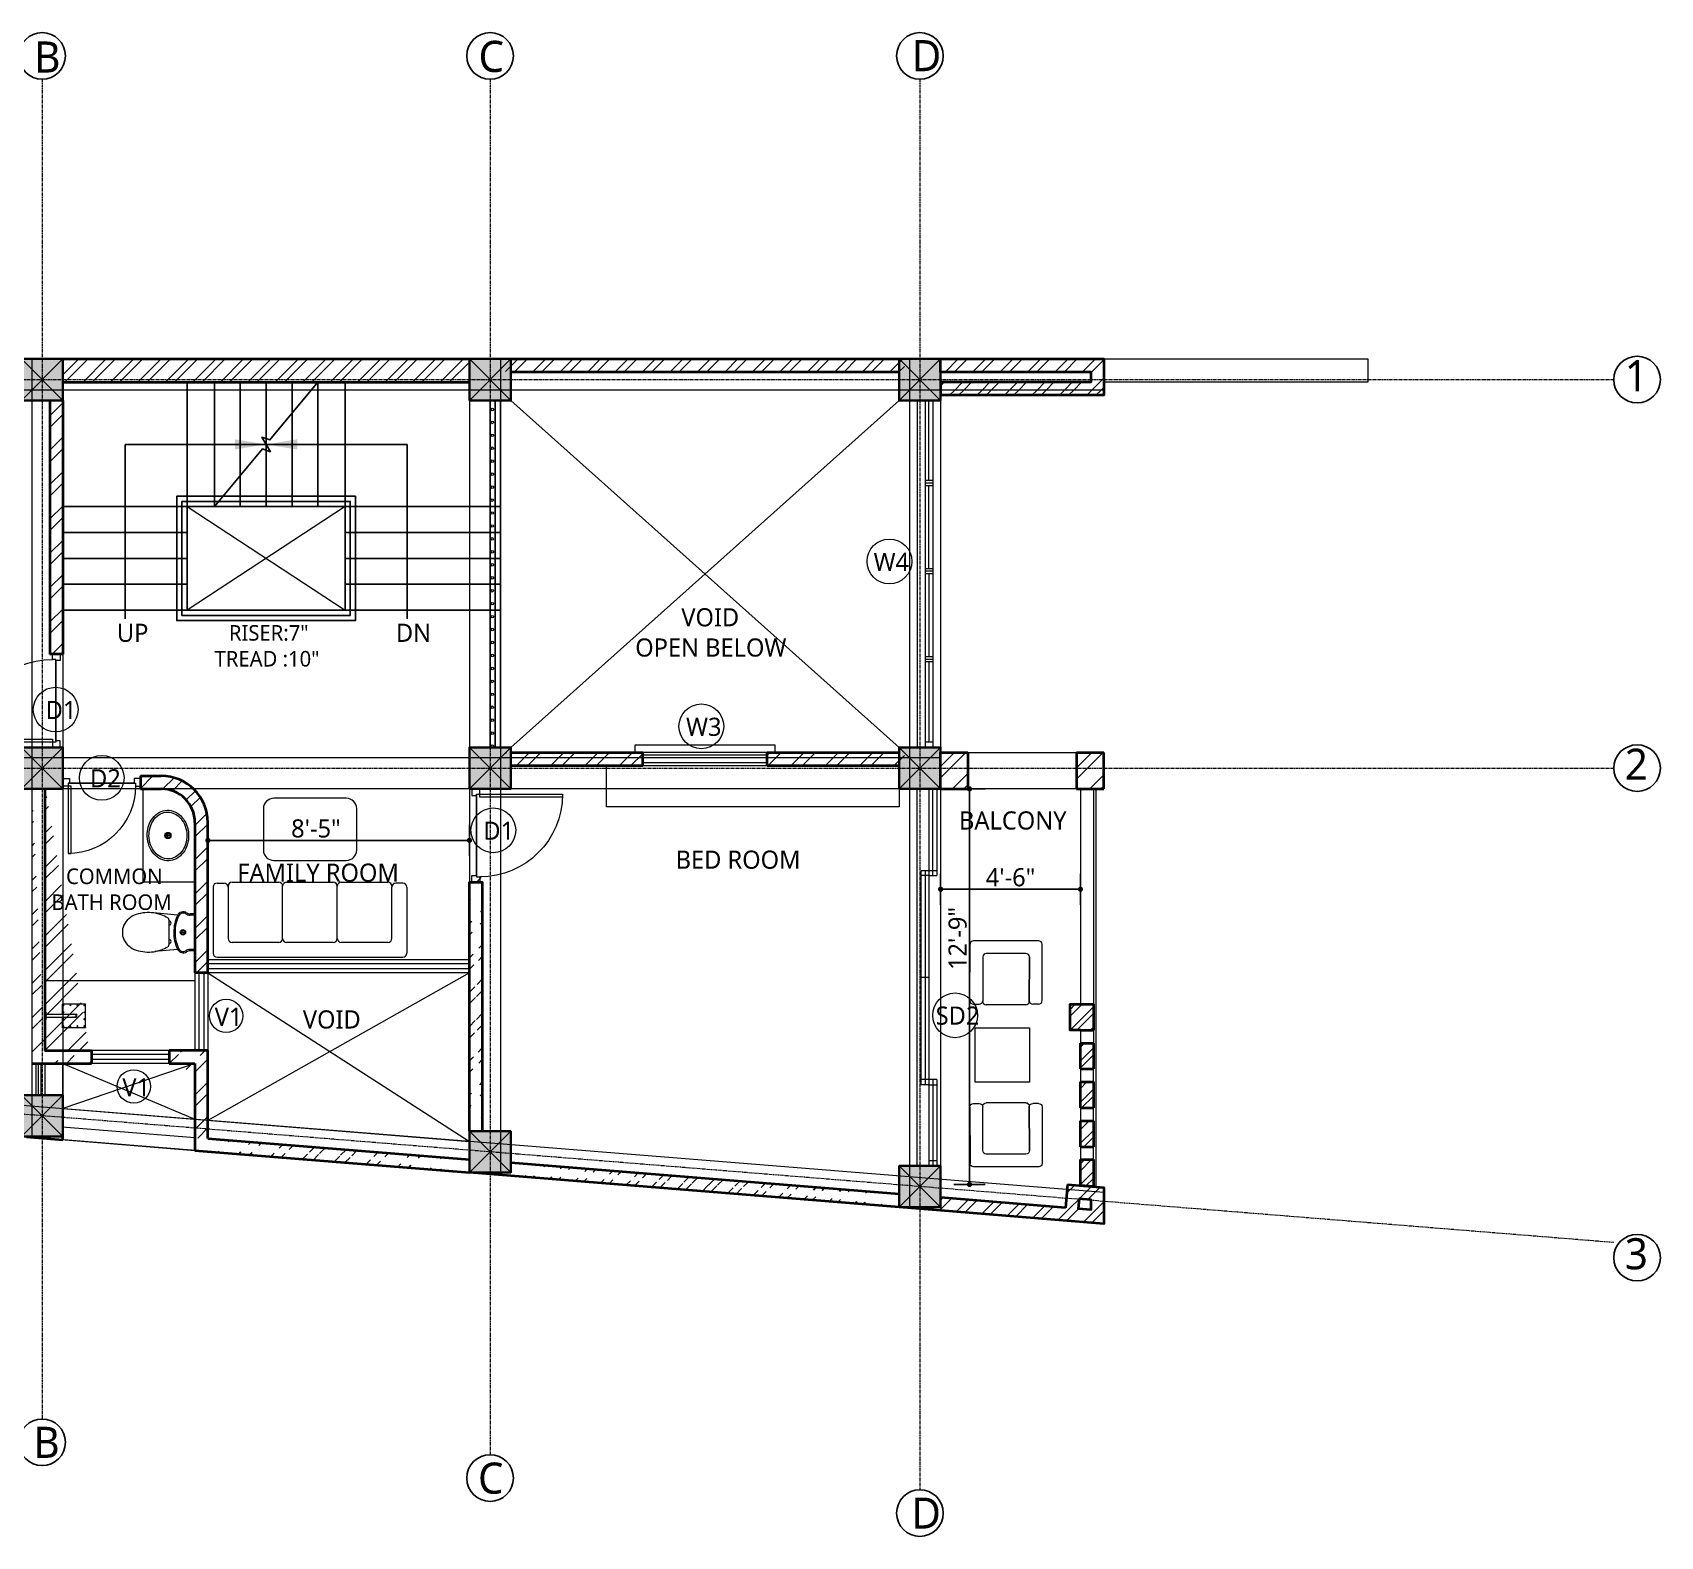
# Model space of a CAD drawing. Header units: inches. Extents: x 130993 to 274375, y -5108 to 103559.
# Drawn here: x 151001 to 151629, y 60904 to 61485 of the extents above; entities that cross this region are included whole.
import ezdxf

# ---------------------------------------------------------------- set-up
doc = ezdxf.new("R2010")
doc.units = ezdxf.units.IN
doc.header["$MEASUREMENT"] = 0
doc.header["$PDMODE"] = 2
doc.header["$PDSIZE"] = -3
doc.linetypes.add('CENTER', pattern=[2, 1.25, -0.25, 0.25, -0.25])
doc.linetypes.add('CENTER2', pattern=[1.125, 0.75, -0.125, 0.125, -0.125])
for name, color, linetype in [('A-HATCH', 7, 'Continuous'), ('Text-external', 7, 'Continuous'), ('Text-internal', 7, 'Continuous')]:
    doc.layers.add(name, color=color, linetype=linetype)
for name, color, linetype, lineweight in [('A_Grid Name', 216, 'Continuous', 5), ('Center line', 252, 'CENTER', 20), ('Column', 14, 'Continuous', 30), ('Dim-external', 151, 'Continuous', 9), ('Dim-internal', 150, 'Continuous', 9), ('Door-window', 40, 'Continuous', 15), ('FURNITURE', 31, 'Continuous', 13), ('HATCH', 9, 'Continuous', 9), ('Railing', 153, 'Continuous', 18), ('sill', 30, 'Continuous', 20), ('Stairs', 134, 'Continuous', 25), ('text window', 212, 'Continuous', 20), ('Wall-Section', 6, 'Continuous', 35)]:
    doc.layers.add(name, color=color, linetype=linetype, lineweight=lineweight)
doc.styles.add('caption 1in-8ft', font='trebuc.ttf', dxfattribs={"height": 12})
doc.styles.add('int text 1in-8ft', font='trebuc.ttf', dxfattribs={"height": 7})
doc.dimstyles.new('dim 1in-8ft', dxfattribs={"dimtxt": 7, "dimasz": 2, "dimexe": 6, "dimexo": 6, "dimgap": 1, "dimtad": 1, "dimdec": 0, "dimzin": 0, "dimdsep": 46, "dimlunit": 4, "dimtxsty": 'int text 1in-8ft', "dimblk": 'DOT', "dimcen": 4, "dimdle": 6, "dimclrt": 7, "dimadec": 0, "dimazin": 0, "dimtfac": 1, "dimtdec": 0, "dimtofl": 0, "dimtmove": 0, "dimatfit": 3, "dimfxl": 6, "dimfxlon": 1, "dimtolj": 1, "dimtzin": 0, "dimarcsym": 0})
pattern_1 = [(45, (149803.6255, 61140.596), (-5.3033, 5.3033), []), (45, (149807.161, 61140.596), (-5.3033, 5.3033), [])]
pattern_2 = [(45, (149803.6255, 61140.596), (-6.629126, 6.629126), []), (45, (149808.045, 61140.596), (-6.629126, 6.629126), [])]
pattern_3 = [(45, (149803.6255, 61143.5935), (-6.629126, 6.629126), []), (45, (149808.045, 61143.5935), (-6.629126, 6.629126), [])]
pattern_4 = [(45, (149803.6255, 61138.596), (-6.629126, 6.629126), []), (45, (149808.045, 61138.596), (-6.629126, 6.629126), [])]
pattern_5 = [(45, (151553.4815, 61140.596), (-5.3033, 5.3033), []), (45, (151557.017, 61140.596), (-5.3033, 5.3033), [])]

# ---------------------------------------------------------------- blocks, each defined once
blk = doc.blocks.new('BP1')
at = {"layer": 'A_Grid Name'}
for p, q in [((614, 0), (-33, 0)), ((30, 0), (30, -286.82)), ((42, 0), (42, -287.79)), ((200, 0), (200, -300.53)), ((212, 0), (212, -301.5)), ((369, 0), (369, -314.16)), ((381, 0), (381, -315.13)), ((539, 0), (539, -327.88)), ((551, 0), (551, -328.84)), ((614, -12), (-33, -12)), ((551, -154), (30, -154)), ((551, -166), (30, -166)), ((614, -321.89), (0, -272.36)), ((614, -333.93), (0, -284.4))]:
    blk.add_line(p, q, dxfattribs=at)
blk = doc.blocks.new('*U273')
at = {"lineweight": 20}
for points in [[(-2, 1.5), (-2, 33.5), (-3.25, 33.47), (-3.25, 1.5)], [(-36, 1.5), (-36, -1.5), (-33.5, -1.5), (-33.5, 0.25), (-34, 0.25), (-34, 1.5)], [(0, 1.5), (0, -1.5), (-2.5, -1.5), (-2.5, 0.25), (-2, 0.25), (-2, 1.5)]]:
    blk.add_lwpolyline(points, close=True, dxfattribs=at)
at = {"lineweight": 13}
blk.add_arc((-2, 1.5), 32, 90, 180, dxfattribs=at)
at = {"layer": 'Defpoints'}
blk.add_line((-2.5, 0.25), (-33.5, 0.25), dxfattribs=at)
blk = doc.blocks.new('*U297')
at = {"lineweight": 20}
for points in [[(2, 1.5), (2, 27.5), (3.25, 27.47), (3.25, 1.5)], [(0, 1.5), (0, -1.5), (2.5, -1.5), (2.5, 0.25), (2, 0.25), (2, 1.5)], [(30, 1.5), (30, -1.5), (27.5, -1.5), (27.5, 0.25), (28, 0.25), (28, 1.5)]]:
    blk.add_lwpolyline(points, close=True, dxfattribs=at)
at = {"lineweight": 13}
blk.add_arc((2, 1.5), 26, 360, 90, dxfattribs=at)
at = {"layer": 'Defpoints'}
blk.add_line((2.5, 0.25), (27.5, 0.25), dxfattribs=at)
blk = doc.blocks.new('Sanitary_Commode')
for p, q in [((-7.57, 0), (7.57, 0)), ((-7.48, 0), (-7.48, -2.09)), ((7.48, 0), (7.48, -2.12)), ((-8.04, -0.47), (-8.04, -2.09)), ((8.04, -0.47), (8.04, -2.12)), ((-7.5, -7.54), (-8.46, -17.96)), ((-5.44, -11.32), (5.47, -11.32)), ((7.53, -7.54), (8.4, -17.49))]:
    blk.add_line(p, q)
for centre, radius in [((0.01, -5.24), 1.18), ((0.01, -5.25), 0.847)]:
    blk.add_circle(centre, radius)
for centre, radius, start, end in [((-7.57, -0.47), 0.472, 90, 180), ((7.57, -0.47), 0.472, 0, 90), ((-6.16, -5.08), 2.81, 148.36393, 245.18218), ((-11.13, -1.9), 3.09, 326.5687, 356.46983), ((-6.16, -5.08), 2.25, 148.6278, 245.63581), ((-11.12, -1.91), 3.64, 326.66078, 357.08849), ((0.78, -5.22), 0.758, 114.83584, 249.21498), ((6.18, -5.08), 2.25, 294.36419, 31.42642), ((6.18, -5.08), 2.81, 294.81782, 31.63607), ((11.46, -1.75), 4, 185.34257, 212.6411), ((11.51, -1.73), 3.49, 186.51425, 212.56989), ((10.49, -21.25), 19.23, 150.59068, 170.16674), ((-0.29, 7.25), 16.46, 244.65276, 270.78497), ((-0.29, 7.25), 15.9, 244.65532, 270.78492), ((-5.44, -12.27), 0.945, 90, 150.59068), ((-4.03, -11.23), 0.846, 353.75908, 186.24092), ((0.31, 7.2), 16.42, 268.6912, 295.40385), ((0.31, 7.2), 15.86, 268.6912, 295.40385), ((4.05, -11.23), 0.846, 353.75908, 186.24092), ((5.47, -12.27), 0.945, 29.40932, 90), ((-10.46, -21.25), 19.23, 9.83326, 29.40932), ((8.39, -20.24), 17, 172.29585, 198.33967), ((-8.36, -20.24), 17, 341.66033, 7.70415), ((0.9, -22.91), 9.06, 197.25711, 244.86778), ((-0.87, -22.91), 9.06, 295.13222, 342.74289), ((-0.29, -24.99), 6.67, 246.52572, 272.56291), ((0.31, -24.94), 6.72, 267.44565, 293.38823)]:
    blk.add_arc(centre, radius, start, end)
blk = doc.blocks.new('sofa_1seater')
for p, q in [((15.4, 0.01), (-15.4, -0.01)), ((-17, -28.25), (-17, -1.61)), ((-11, -7.61), (-11, -28.25)), ((9.4, -6.01), (-9.4, -6.01)), ((11, -7.56), (11, -28.61)), ((11, -7.59), (11, -28.59)), ((11, -28.59), (11, -7.59)), ((17, -28.22), (17, -1.59)), ((-15.4, -29.85), (-12.6, -29.85)), ((9.4, -30.21), (-9.4, -30.21)), ((15.4, -29.82), (12.6, -29.82))]:
    blk.add_line(p, q)
for centre, major_axis, start_param, end_param in [((15.4, -1.59), (-1.13, 1.13), 3.926991, 5.497787), ((-15.4, -1.61), (1.13, 1.13), 0.785398, 2.356194), ((-9.4, -7.61), (1.13, 1.13), 0.785398, 2.356194), ((9.4, -7.59), (-1.13, 1.13), 3.926991, 5.497787), ((9.4, -7.59), (-1.13, 1.13), 3.926991, 5.497787), ((9.4, -7.61), (-1.13, 1.13), 3.926991, 5.497787), ((-15.4, -28.25), (-1.13, 1.13), 0.785398, 2.356194), ((-12.6, -28.25), (1.13, 1.13), 3.926991, 5.497787), ((-9.4, -28.61), (-1.13, 1.13), 0.785398, 2.356194), ((9.4, -28.59), (1.13, 1.13), 3.926991, 5.497787), ((9.4, -28.59), (1.13, 1.13), 3.926991, 5.497787), ((9.4, -28.61), (1.13, 1.13), 3.926991, 5.497787), ((12.6, -28.22), (-1.13, 1.13), 0.785398, 2.356194), ((15.4, -28.22), (1.13, 1.13), 3.926991, 5.497787)]:
    blk.add_ellipse(centre, major_axis=major_axis, ratio=1, start_param=start_param, end_param=end_param)
blk = doc.blocks.new('_Dot')
at = {"color": 0, "linetype": 'ByBlock', "lineweight": -2}
blk.add_line((-0.5, 0), (-1, 0), dxfattribs=at)
at = {"color": 0, "linetype": 'ByBlock', "const_width": 0.5}
blk.add_lwpolyline([(-0.25, 0, 1), (0.25, 0, 1)], format="xyb", close=True, dxfattribs=at)
blk = doc.blocks.new('*U294')
for p, q in [((0, 40.28), (0, -40.28)), ((30.41, 42), (1.72, 42)), ((30.8, 35.54), (8.18, 35.54)), ((32.13, 40.28), (32.13, 37.26)), ((6.46, 33.82), (6.46, 13.57)), ((32.52, 33.82), (32.52, 13.57)), ((6.46, 10.12), (6.46, -10.12)), ((8.18, 11.85), (30.8, 11.85)), ((32.52, 10.12), (32.52, -10.12)), ((6.46, -13.57), (6.46, -33.82)), ((8.13, -11.85), (30.8, -11.85)), ((32.52, -13.57), (32.52, -33.82)), ((30.41, -42), (1.72, -42)), ((8.18, -35.54), (30.41, -35.54)), ((32.13, -40.28), (32.13, -37.26))]:
    blk.add_line(p, q)
for centre, major_axis, start_param, end_param in [((1.72, 40.28), (-1.22, -1.22), 3.926991, 5.497787), ((8.18, 33.82), (-1.22, -1.22), 3.926991, 5.497787), ((30.41, 40.28), (-1.22, 1.22), 3.926991, 5.497787), ((30.41, 37.26), (-1.22, -1.22), 0.785398, 2.356194), ((30.8, 33.82), (-1.22, 1.22), 3.926991, 5.497787), ((8.18, 13.57), (-1.22, 1.22), 0.785398, 2.356194), ((8.18, 10.12), (-1.22, -1.22), 3.926991, 5.497787), ((30.8, 13.57), (-1.22, -1.22), 0.785398, 2.356194), ((30.8, 10.12), (-1.22, 1.22), 3.926991, 5.497787), ((8.18, -10.12), (-1.22, 1.22), 0.785398, 2.356194), ((8.18, -13.57), (-1.22, -1.22), 3.926991, 5.497787), ((30.8, -10.12), (-1.22, -1.22), 0.785398, 2.356194), ((30.8, -13.57), (-1.22, 1.22), 3.926991, 5.497787), ((8.18, -33.82), (-1.22, 1.22), 0.785398, 2.356194), ((30.8, -33.82), (-1.22, -1.22), 0.785398, 2.356194), ((1.72, -40.28), (-1.22, 1.22), 0.785398, 2.356194), ((30.41, -37.26), (-1.22, 1.22), 3.926991, 5.497787), ((30.41, -40.28), (-1.22, -1.22), 0.785398, 2.356194)]:
    blk.add_ellipse(centre, major_axis=major_axis, ratio=1, start_param=start_param, end_param=end_param)
blk = doc.blocks.new('br')
at = {"layer": 'Railing'}
blk.add_circle((0, 0), 0.5, dxfattribs=at)
blk = doc.blocks.new('bs')
at = {"linetype": 'Continuous'}
for p, q in [((0, 0), (7, 0)), ((0, -36), (0, 0)), ((10.36, -18), (8.77, -18)), ((9.56, -18.8), (9.56, -17.2)), ((20, -13), (20, -36)), ((20, -36), (0, -36))]:
    blk.add_line(p, q, dxfattribs=at)
for points in [[(9.88, -27.76, -0.117634), (6.88, -27.15, -0.104469), (4.13, -25.09, -0.090016), (2.32, -22.06, -0.08192), (1.57, -18.26, -0.08192), (2.08, -14.42, -0.090016), (3.69, -11.28, -0.104469), (6.3, -9.04, -0.117634), (9.25, -8.24, -0.117634), (12.25, -8.85, -0.104469), (14.99, -10.91, -0.090016), (16.8, -13.94, -0.08192), (17.56, -17.74, -0.08192), (17.05, -21.58, -0.090016), (15.44, -24.72, -0.104469), (12.83, -26.96, -0.117634)], [(9.69, -27.01, -0.118622), (6.97, -26.39, -0.104678), (4.49, -24.44, -0.089562), (2.89, -21.62, -0.081185), (2.26, -18.1, -0.081185), (2.79, -14.57, -0.089562), (4.31, -11.7, -0.104678), (6.73, -9.68, -0.118622), (9.44, -8.99, -0.118622), (12.16, -9.61, -0.104678), (14.64, -11.56, -0.089562), (16.24, -14.38, -0.081185), (16.87, -17.9, -0.081185), (16.34, -21.43, -0.089562), (14.82, -24.3, -0.104678), (12.4, -26.32, -0.118622)]]:
    blk.add_lwpolyline(points, format="xyb", close=True, dxfattribs=at)
for radius in [1.2, 0.798]:
    blk.add_circle((9.56, -18), radius, dxfattribs=at)
blk.add_arc((7, -13), 13, 0, 90, dxfattribs=at)
blk = doc.blocks.new('grid')
at = {"layer": 'Center line'}
for p, q in [((167, 115), (167, -402.29)), ((340, 115), (340, -416.08)), ((506, 115), (506, -429.63)), ((-175, -1), (774, -1)), ((-175, -151), (774, -151)), ((774, -334.17), (-175, -257.62))]:
    blk.add_line(p, q, dxfattribs=at)
at = {"layer": 'Text-external'}
for centre in [(167, 124), (340, 124), (506, 124), (783, -1), (783, -151), (783, -340), (167, -411.29), (340, -425.08), (506, -438.63)]:
    blk.add_circle(centre, 9, dxfattribs=at)
at = {"layer": 'Text-external', "char_height": 12, "width": 130.1671, "attachment_point": 1, "style": 'caption 1in-8ft'}
for s, insert in [('B', (163.92, 129.57)), ('C', (335.52, 129.81)), ('D', (502.85, 130.08)), ('1', (778.23, 6.52)), ('2', (778.23, -143.48)), ('3', (778.23, -332.48)), ('B', (163.62, -405.29)), ('C', (335.32, -419.11)), ('D', (502.71, -432.61))]:
    blk.add_mtext(s, dxfattribs=dict(at, insert=insert))
blk = doc.blocks.new('*D324')
at = {"layer": 'Defpoints', "color": 0}
for p in [(151169.35, 61172.83), (151068.35, 61126.71), (151169.35, 61126.71)]:
    blk.add_point(p, dxfattribs=at)
at = {"layer": 'Dim-internal', "color": 0, "lineweight": -2}
for p, q in [((151068.35, 61166.83), (151068.35, 61178.83)), ((151169.35, 61166.83), (151169.35, 61178.83)), ((151070.35, 61172.83), (151167.35, 61172.83))]:
    blk.add_line(p, q, dxfattribs=at)
at = {"layer": 'Dim-internal', "color": 0, "lineweight": -2, "xscale": 2, "yscale": 2, "zscale": 2, "rotation": 180}
blk.add_blockref('_Dot', (151068.35, 61172.83), dxfattribs=at)
at = {"layer": 'Dim-internal', "color": 0, "lineweight": -2, "xscale": 2, "yscale": 2, "zscale": 2}
blk.add_blockref('_Dot', (151169.35, 61172.83), dxfattribs=at)
at = {"layer": 'Dim-internal', "color": 7, "insert": (151110.08, 61177.39), "char_height": 7, "attachment_point": 5, "style": 'int text 1in-8ft'}
blk.add_mtext('\\A1;8\'-5"', dxfattribs=at)
blk = doc.blocks.new('*D325')
at = {"layer": 'Defpoints', "color": 0}
for p in [(151351.35, 61192.71), (151405.35, 61192.71), (151405.35, 61153.96)]:
    blk.add_point(p, dxfattribs=at)
at = {"layer": 'Dim-internal', "color": 0, "lineweight": -2}
for p, q in [((151351.35, 61159.96), (151351.35, 61147.96)), ((151405.35, 61159.96), (151405.35, 61147.96)), ((151353.35, 61153.96), (151403.35, 61153.96))]:
    blk.add_line(p, q, dxfattribs=at)
at = {"layer": 'Dim-internal', "color": 0, "lineweight": -2, "xscale": 2, "yscale": 2, "zscale": 2, "rotation": 180}
blk.add_blockref('_Dot', (151351.35, 61153.96), dxfattribs=at)
at = {"layer": 'Dim-internal', "color": 0, "lineweight": -2, "xscale": 2, "yscale": 2, "zscale": 2}
blk.add_blockref('_Dot', (151405.35, 61153.96), dxfattribs=at)
at = {"layer": 'Dim-internal', "color": 7, "insert": (151378.35, 61158.54), "char_height": 7, "attachment_point": 5, "style": 'int text 1in-8ft'}
blk.add_mtext('\\A1;4\'-6"', dxfattribs=at)
blk = doc.blocks.new('*D326')
at = {"layer": 'Defpoints', "color": 0}
for p in [(151351.35, 61192.71), (151362.5, 61039.96), (151400.35, 61039.96)]:
    blk.add_point(p, dxfattribs=at)
at = {"layer": 'Dim-internal', "color": 0, "lineweight": -2}
for p, q in [((151357.35, 61192.71), (151368.5, 61192.71)), ((151362.5, 61190.71), (151362.5, 61041.96)), ((151368.5, 61039.96), (151356.5, 61039.96))]:
    blk.add_line(p, q, dxfattribs=at)
at = {"layer": 'Dim-internal', "color": 0, "lineweight": -2, "xscale": 2, "yscale": 2, "zscale": 2}
for p, rotation in [((151362.5, 61192.71), 90), ((151362.5, 61039.96), 270)]:
    blk.add_blockref('_Dot', p, dxfattribs=dict(at, rotation=rotation))
at = {"layer": 'Dim-internal', "color": 7, "insert": (151357.93, 61134.94), "char_height": 7, "attachment_point": 5, "rotation": 90, "style": 'int text 1in-8ft'}
blk.add_mtext('\\A1;12\'-9"', dxfattribs=at)
blk = doc.blocks.new('45')
at = {"linetype": 'Continuous'}
for p, q in [((-32, 0), (-30, 0)), ((-32, -13), (-32, 0)), ((-30, 0), (30, 0)), ((30, 0), (32, 0)), ((32, -13), (32, 0)), ((30, -15), (-30, -15)), ((-30, -15), (-30, -15)), ((-15, -15), (-15, -308)), ((15, -15), (15, -308)), ((30, -15), (30, -15)), ((-114, -399), (-114, -173)), ((-113, -172), (-15, -172)), ((-104, -183), (-104, -184)), ((-104, -183), (-104, -184)), ((-103, -183), (-104, -183)), ((-104, -184), (-103, -184)), ((-104, -251), (-104, -252)), ((-104, -251), (-104, -252)), ((-103, -251), (-104, -251)), ((-104, -252), (-103, -252)), ((-102, -182), (-103, -182)), ((-103, -182), (-103, -183)), ((-102, -182), (-103, -182)), ((-103, -184), (-103, -185)), ((-103, -185), (-102, -185)), ((-103, -185), (-102, -185)), ((-102, -250), (-103, -250)), ((-103, -250), (-103, -251)), ((-102, -251), (-103, -251)), ((-103, -252), (-103, -254)), ((-103, -253), (-102, -253)), ((-103, -254), (-102, -254)), ((-102, -318), (-103, -318)), ((-103, -318), (-103, -320)), ((-102, -319), (-103, -319)), ((-102, -183), (-102, -182)), ((-101, -183), (-102, -183)), ((-102, -184), (-101, -184)), ((-102, -185), (-102, -184)), ((-102, -251), (-102, -250)), ((-101, -251), (-102, -251)), ((-102, -252), (-101, -252)), ((-102, -254), (-102, -252)), ((-102, -320), (-102, -318)), ((-101, -184), (-101, -183)), ((-101, -184), (-101, -183)), ((-101, -252), (-101, -251)), ((-101, -252), (-101, -251)), ((-36, -183), (-36, -184)), ((-35, -183), (-36, -183)), ((-36, -184), (-35, -184)), ((-34, -182), (-35, -182)), ((-35, -182), (-35, -183)), ((-34, -182), (-35, -182)), ((-35, -183), (-35, -184)), ((-35, -184), (-35, -185)), ((-35, -185), (-34, -185)), ((-35, -185), (-34, -185)), ((-34, -183), (-34, -182)), ((-32, -183), (-34, -183)), ((-34, -184), (-32, -184)), ((-34, -185), (-34, -184)), ((-33, -184), (-33, -183)), ((-32, -184), (-32, -183)), ((15, -308), (-15, -308)), ((-15, -308), (15, -308)), ((-15, -310), (-15, -308)), ((-15, -310), (15, -310)), ((15, -172), (113, -172)), ((15, -310), (15, -308)), ((32, -183), (32, -184)), ((34, -183), (32, -183)), ((32, -184), (34, -184)), ((33, -183), (33, -184)), ((35, -182), (34, -182)), ((34, -182), (34, -183)), ((35, -182), (34, -182)), ((34, -184), (34, -185)), ((34, -185), (35, -185)), ((34, -185), (35, -185)), ((35, -183), (35, -182)), ((36, -183), (35, -183)), ((35, -184), (35, -183)), ((35, -184), (36, -184)), ((35, -185), (35, -184)), ((36, -184), (36, -183)), ((101, -183), (101, -184)), ((101, -183), (101, -184)), ((102, -183), (101, -183)), ((101, -184), (102, -184)), ((101, -251), (101, -252)), ((101, -251), (101, -252)), ((102, -251), (101, -251)), ((101, -252), (102, -252)), ((103, -182), (102, -182)), ((102, -182), (102, -183)), ((103, -182), (102, -182)), ((102, -184), (102, -185)), ((102, -185), (103, -185)), ((102, -185), (103, -185)), ((103, -250), (102, -250)), ((102, -250), (102, -251)), ((103, -251), (102, -251)), ((102, -252), (102, -254)), ((102, -253), (103, -253)), ((102, -254), (103, -254)), ((103, -318), (102, -318)), ((102, -318), (102, -320)), ((103, -319), (102, -319)), ((103, -183), (103, -182)), ((104, -183), (103, -183)), ((103, -184), (104, -184)), ((103, -185), (103, -184)), ((103, -251), (103, -250)), ((104, -251), (103, -251)), ((103, -252), (104, -252)), ((103, -254), (103, -252)), ((103, -320), (103, -318)), ((104, -184), (104, -183)), ((104, -184), (104, -183)), ((104, -252), (104, -251)), ((104, -252), (104, -251)), ((114, -173), (114, -399)), ((113, -400), (-113, -400)), ((-104, -320), (-104, -321)), ((-104, -320), (-104, -321)), ((-103, -320), (-104, -320)), ((-104, -321), (-103, -321)), ((-104, -388), (-104, -389)), ((-104, -388), (-104, -389)), ((-103, -388), (-104, -388)), ((-104, -389), (-103, -389)), ((-103, -321), (-102, -321)), ((-103, -321), (-103, -322)), ((-103, -322), (-102, -322)), ((-102, -387), (-103, -387)), ((-103, -387), (-103, -388)), ((-102, -387), (-103, -387)), ((-103, -389), (-103, -390)), ((-103, -390), (-102, -390)), ((-103, -390), (-102, -390)), ((-101, -320), (-102, -320)), ((-102, -321), (-101, -321)), ((-102, -322), (-102, -321)), ((-102, -388), (-102, -387)), ((-101, -388), (-102, -388)), ((-102, -389), (-101, -389)), ((-102, -390), (-102, -389)), ((-101, -321), (-101, -320)), ((-101, -321), (-101, -320)), ((-101, -389), (-101, -388)), ((-101, -389), (-101, -388)), ((-36, -388), (-36, -389)), ((-35, -388), (-36, -388)), ((-36, -389), (-35, -389)), ((-34, -387), (-35, -387)), ((-35, -387), (-35, -388)), ((-34, -387), (-35, -387)), ((-35, -388), (-35, -389)), ((-35, -389), (-35, -390)), ((-35, -390), (-34, -390)), ((-35, -390), (-34, -390)), ((-34, -388), (-34, -387)), ((-32, -388), (-34, -388)), ((-34, -389), (-32, -389)), ((-34, -390), (-34, -389)), ((-33, -389), (-33, -388)), ((-32, -389), (-32, -388)), ((32, -388), (32, -389)), ((34, -388), (32, -388)), ((32, -389), (34, -389)), ((33, -388), (33, -389)), ((35, -387), (34, -387)), ((34, -387), (34, -388)), ((35, -387), (34, -387)), ((34, -389), (34, -390)), ((34, -390), (35, -390)), ((34, -390), (35, -390)), ((35, -388), (35, -387)), ((36, -388), (35, -388)), ((35, -389), (35, -388)), ((35, -389), (36, -389)), ((35, -390), (35, -389)), ((36, -389), (36, -388)), ((101, -320), (101, -321)), ((101, -320), (101, -321)), ((102, -320), (101, -320)), ((101, -321), (102, -321)), ((101, -388), (101, -389)), ((101, -388), (101, -389)), ((102, -388), (101, -388)), ((101, -389), (102, -389)), ((102, -321), (103, -321)), ((102, -321), (102, -322)), ((102, -322), (103, -322)), ((103, -387), (102, -387)), ((102, -387), (102, -388)), ((103, -387), (102, -387)), ((102, -389), (102, -390)), ((102, -390), (103, -390)), ((102, -390), (103, -390)), ((104, -320), (103, -320)), ((103, -321), (104, -321)), ((103, -322), (103, -321)), ((103, -388), (103, -387)), ((104, -388), (103, -388)), ((103, -389), (104, -389)), ((103, -390), (103, -389)), ((104, -321), (104, -320)), ((104, -321), (104, -320)), ((104, -389), (104, -388)), ((104, -389), (104, -388))]:
    blk.add_line(p, q, dxfattribs=at)
at = {"linetype": 'CENTER2'}
blk.add_line((20, 0), (-20, 0), dxfattribs=at)
at = {"linetype": 'Continuous'}
for centre in [(-102, -184), (-102, -252), (-102, -320), (-34, -184), (34, -184), (103, -184), (103, -252), (103, -320), (-102, -389), (-34, -389), (34, -389), (103, -389)]:
    blk.add_circle(centre, 4, dxfattribs=at)
for centre, radius, start, end in [((-30, -13), 2, 180, 270), ((30, -13), 2, 270, 0), ((-113, -173), 1, 90, 180), ((0, -286), 18.5, 144.1752, 215.8248), ((0, -286), 18.4, 144.6089, 215.3911), ((0, -286), 18.1, 145.9684, 214.0316), ((0, -286), 18, 146.4427, 213.5573), ((0, -286), 16.4, 156.4575, 203.5425), ((0, -286), 18.5, 0, 35.8248), ((0, -286), 18.4, 0, 35.3911), ((0, -286), 18.1, 0, 34.0316), ((0, -286), 18, 326.4427, 33.5573), ((0, -286), 16.4, 336.4575, 23.5425), ((0, -286), 18.5, 324.1752, 0), ((0, -286), 18.1, 325.9684, 0), ((0, -286), 18.4, 324.6089, 0), ((113, -173), 1, 0, 90), ((-113, -399), 1, 180, 270), ((113, -399), 1, 270, 0)]:
    blk.add_arc(centre, radius, start, end, dxfattribs=at)
blk = doc.blocks.new('col')
at = {"layer": 'HATCH'}
h = blk.add_hatch(color=256, dxfattribs=at)
h.dxf.hatch_style = 1
h.paths.add_polyline_path([(-8, -8), (8, -8), (8, 8), (-8, 8)])
at = {"layer": 'Column'}
blk.add_lwpolyline([(-8, -8), (8, -8), (8, 8), (-8, 8)], close=True, dxfattribs=at)
at = {"layer": 'Dim-external'}
for p, q in [((-8, 8), (8, -8)), ((8, 8), (-8, -8))]:
    blk.add_line(p, q, dxfattribs=at)
blk = doc.blocks.new('gridd')
at = {"layer": 'Dim-external'}
for p in [(2, 0), (168, 0), (341, 0), (507, 0), (2, -150), (168, -150), (341, -150), (507, -150), (2, -270.82), (168, -284.21), (341, -298.16), (507, -311.55)]:
    blk.add_blockref('col', p, dxfattribs=at)

msp = doc.modelspace()

# ---------------------------------------------------------------- hatches: boundary and pattern name
at = {"layer": 'A-HATCH'}
h = msp.add_hatch(dxfattribs=at)
h.set_pattern_fill('ANSI32', color=256, scale=20)
h.set_pattern_definition(pattern_5)
h.paths.add_polyline_path([(151012.35, 61349.71), (151012.35, 61358.71), (151169.35, 61358.71), (151169.35, 61349.71)])
h.paths.add_polyline_path([(151351.35, 61358.71), (151351.35, 61349.71)])
h.paths.add_polyline_path([(151183.35, 61353.71), (151337.35, 61353.71), (151337.35, 61358.71), (151183.35, 61358.71)])
h = msp.add_hatch(dxfattribs=at)
h.set_pattern_fill('ANSI32', color=256, scale=20)
h.set_pattern_definition(pattern_1)
h.paths.add_polyline_path([(151414.35, 61358.71), (151351.35, 61358.71), (151351.35, 61353.71), (151409.35, 61353.71), (151409.35, 61349.71), (151351.35, 61349.71), (151351.35, 61346.71), (151414.35, 61346.71)])
h = msp.add_hatch(dxfattribs=at)
h.set_pattern_fill('ANSI32', color=256, scale=25, style=0)
h.set_pattern_definition(pattern_2)
edge = h.paths.add_edge_path()
edge.add_line((151012.35, 61244.71), (151007.35, 61244.71))
edge.add_line((151007.35, 61344.71), (151007.35, 61244.71))
edge.add_line((151012.35, 61344.71), (151012.35, 61244.71))
h = msp.add_hatch(dxfattribs=at)
h.set_pattern_fill('ANSI32', color=256, scale=20)
h.set_pattern_definition(pattern_1)
h.paths.add_polyline_path([(151414.35, 61346.71), (151351.35, 61346.71), (151351.35, 61344.71), (151414.35, 61344.71)])
h = msp.add_hatch(dxfattribs=at)
h.set_pattern_fill('ANSI32', color=256, scale=25, style=0)
h.set_pattern_definition(pattern_3)
edge = h.paths.add_edge_path()
edge.add_line((151236.35, 61201.71), (151236.35, 61206.71))
edge.add_line((151183.35, 61206.71), (151236.35, 61206.71))
edge.add_line((151183.35, 61201.71), (151236.35, 61201.71))
h = msp.add_hatch(dxfattribs=at)
h.set_pattern_fill('ANSI32', color=256, scale=25, style=0)
h.set_pattern_definition(pattern_3)
edge = h.paths.add_edge_path()
edge.add_line((151284.35, 61201.71), (151284.35, 61206.71))
edge.add_line((151284.35, 61206.71), (151337.35, 61206.71))
edge.add_line((151284.35, 61201.71), (151337.35, 61201.71))
h = msp.add_hatch(dxfattribs=at)
h.set_pattern_fill('ANSI32', color=256, scale=25, style=0)
h.set_pattern_definition(pattern_4)
h.paths.add_polyline_path([(151351.35, 61192.71), (151351.35, 61206.71), (151361.85, 61206.71), (151361.85, 61192.71)])
h = msp.add_hatch(dxfattribs=at)
h.set_pattern_fill('ANSI32', color=256, scale=25, style=0)
h.set_pattern_definition(pattern_4)
h.paths.add_polyline_path([(151403.85, 61206.71), (151403.85, 61192.71), (151414.35, 61192.71), (151414.35, 61206.71)])
h = msp.add_hatch(dxfattribs=at)
h.set_pattern_fill('ANSI32', color=256, scale=25, style=0)
h.set_pattern_definition(pattern_2)
edge = h.paths.add_edge_path()
edge.add_line((151005.35, 61194.71), (151005.35, 61089.34))
edge.add_line((151000.35, 61194.71), (151000.35, 61086.71))
edge.add_line((151003.35, 61091.71), (151023.35, 61091.71))
edge.add_line((151006.51, 61086.71), (151023.39, 61086.71))
edge.add_line((151023.35, 61089.34), (151023.35, 61086.71))
h = msp.add_hatch(dxfattribs=at)
h.set_pattern_fill('ANSI32', color=256, scale=25, style=0)
h.set_pattern_definition([(45, (149803.6255, 61138.596), (-6.629126, 6.629126), []), (45, (149808.045, 61138.596), (-6.629126, 6.629126), [])])
edge = h.paths.add_edge_path()
edge.add_line((151063.35, 61179.71), (151063.35, 61121.71))
edge.add_line((151063.35, 61121.71), (151068.35, 61121.71))
edge.add_line((151068.35, 61121.71), (151068.35, 61179.71))
edge.add_arc((151050.35, 61179.71), 18, 0, 90)
edge.add_line((151050.35, 61197.71), (151042.35, 61197.71))
edge.add_line((151042.35, 61197.71), (151042.35, 61192.71))
edge.add_line((151042.35, 61192.71), (151050.35, 61192.71))
edge.add_arc((151050.35, 61179.71), 13, 0, 90, ccw=False)
h = msp.add_hatch(dxfattribs=at)
h.set_pattern_fill('ANSI32', color=256, scale=25, style=0)
h.set_pattern_definition(pattern_2)
edge = h.paths.add_edge_path()
edge.add_line((151169.35, 61158.71), (151169.35, 61058.55))
edge.add_line((151174.35, 61156.71), (151169.35, 61156.71))
edge.add_line((151174.35, 61158.71), (151174.35, 61058.55))
h = msp.add_hatch(dxfattribs=at)
h.set_pattern_fill('ANSI32', color=256, scale=15)
h.set_pattern_definition([(45, (149803.6255, 61140.596), (-3.977476, 3.977476), []), (45, (149806.277, 61140.596), (-3.977476, 3.977476), [])])
h.paths.add_polyline_path([(151410.35, 61099.56), (151401.35, 61099.56), (151401.35, 61109.56), (151410.35, 61109.56)])
h.paths.add_polyline_path([(151410.35, 61049.56), (151405.35, 61049.56), (151405.35, 61039.56), (151410.35, 61039.15)])
h.paths.add_polyline_path([(151410.35, 61064.56), (151405.35, 61064.56), (151405.35, 61054.56), (151410.35, 61054.56)])
h.paths.add_polyline_path([(151405.35, 61084.56), (151410.35, 61084.56), (151410.35, 61094.56), (151405.35, 61094.56)])
h.paths.add_polyline_path([(151410.35, 61079.56), (151405.35, 61079.56), (151405.35, 61069.56), (151410.35, 61069.56)])
h = msp.add_hatch(dxfattribs=at)
h.set_pattern_fill('ANSI32', color=256, scale=25, style=0)
h.set_pattern_definition(pattern_2)
edge = h.paths.add_edge_path()
edge.add_line((151053.35, 61091.71), (151063.35, 61091.71))
edge.add_line((151053.35, 61086.71), (151063.35, 61086.71))
edge.add_line((151068.35, 61091.71), (151063.35, 61091.71))
edge.add_line((151053.35, 61089.34), (151053.35, 61084.34))
edge.add_line((151063.35, 61084.34), (151063.35, 61058.11))
edge.add_line((151068.35, 61057.71), (151068.35, 61089.34))
h = msp.add_hatch(dxfattribs=at)
h.set_pattern_fill('ANSI32', color=256, scale=25, style=0)
h.set_pattern_definition(pattern_2)
edge = h.paths.add_edge_path()
edge.add_line((151063.35, 61058.11), (151169.03, 61049.59))
edge.add_line((151063.35, 61053.1), (151169.35, 61044.55))
h = msp.add_hatch(dxfattribs=at)
h.set_pattern_fill('ANSI32', color=256, scale=20)
h.set_pattern_definition(pattern_5)
edge = h.paths.add_edge_path()
edge.add_line((151337.03, 61036.04), (151183.03, 61048.46))
edge.add_line((151351.35, 61029.87), (151169.35, 61044.55))
h = msp.add_hatch(dxfattribs=at)
h.set_pattern_fill('ANSI32', color=256, scale=20)
h.set_pattern_definition(pattern_5)
h.paths.add_polyline_path([(151400.35, 61039.96), (151399.63, 61030.99), (151404.61, 61030.59), (151404.94, 61034.58), (151409.35, 61034.22), (151409.35, 61030.21), (151351.35, 61034.88), (151351.35, 61031), (151337.35, 61031), (151414.35, 61024.79), (151414.35, 61038.83)])

# ---------------------------------------------------------------- linework, layer by layer
at = {"layer": 'Door-window'}
for p, q in [((151345.35, 61342.71), (151345.35, 61208.71)), ((151348.35, 61342.71), (151345.35, 61342.71)), ((151346.85, 61311.71), (151346.85, 61342.71)), ((151348.35, 61342.71), (151348.35, 61208.71)), ((151348.35, 61311.71), (151345.35, 61311.71)), ((151348.35, 61310.71), (151345.35, 61310.71)), ((151348.35, 61309.71), (151345.35, 61309.71)), ((151346.85, 61277.71), (151346.85, 61309.71)), ((151348.35, 61277.71), (151345.35, 61277.71)), ((151348.35, 61276.71), (151345.35, 61276.71)), ((151348.35, 61275.71), (151345.35, 61275.71)), ((151346.85, 61275.71), (151346.85, 61243.71)), ((151348.35, 61243.71), (151345.35, 61243.71)), ((151348.35, 61242.71), (151345.35, 61242.71)), ((151348.35, 61241.71), (151345.35, 61241.71)), ((151346.85, 61241.71), (151346.85, 61210.71)), ((151284.35, 61205.71), (151236.35, 61205.71)), ((151348.35, 61210.71), (151345.35, 61210.71)), ((151284.35, 61202.71), (151236.35, 61202.71)), ((151346.85, 61192.71), (151346.85, 61159.21)), ((151349.85, 61192.71), (151346.85, 61192.71)), ((151349.85, 61192.71), (151346.85, 61192.71)), ((151348.35, 61159.21), (151348.35, 61192.71)), ((151349.85, 61192.71), (151349.85, 61159.21)), ((151345.35, 61161.21), (151345.35, 61078.5)), ((151346.85, 61161.21), (151349.85, 61161.21)), ((151346.85, 61159.21), (151343.85, 61159.21)), ((151346.85, 61159.21), (151349.85, 61159.21)), ((151064.85, 61121.71), (151064.85, 61091.71)), ((151066.85, 61121.71), (151066.85, 61091.71)), ((151346.85, 61119.85), (151343.85, 61119.85)), ((151001.85, 61086.71), (151001.85, 61074.5)), ((151002.85, 61086.71), (151002.85, 61074.5)), ((151003.85, 61086.71), (151003.85, 61074.5)), ((151053.35, 61090.21), (151023.35, 61090.21)), ((151053.35, 61088.21), (151023.35, 61088.21)), ((151346.85, 61080.5), (151343.85, 61080.5)), ((151346.85, 61080.5), (151346.85, 61047.16)), ((151349.85, 61080.5), (151346.85, 61080.5)), ((151348.35, 61080.5), (151348.35, 61047.16)), ((151349.85, 61080.5), (151349.85, 61047.16)), ((151346.85, 61078.5), (151349.85, 61078.5)), ((151349.85, 61049.16), (151346.85, 61049.16)), ((151349.85, 61047.16), (151346.85, 61047.16))]:
    msp.add_line(p, q, dxfattribs=at)
msp.add_lwpolyline([(151236.35, 61206.71), (151233.35, 61206.71), (151233.35, 61209.71), (151284.35, 61209.71), (151287.35, 61209.71), (151287.35, 61206.71), (151284.35, 61206.71)], dxfattribs=at)
msp.add_lwpolyline([(151343.85, 61161.21), (151346.85, 61161.21), (151346.85, 61078.5), (151343.85, 61078.5)], close=True, dxfattribs=at)
at = {"layer": 'FURNITURE'}
msp.add_line((151005.35, 61118.71), (151063.35, 61118.71), dxfattribs=at)
for points in [[(151335.35, 61201.71), (151335.35, 61185.71), (151222.35, 61185.71), (151222.35, 61201.71)], [(151364.74, 61100.47), (151385.74, 61100.47), (151385.74, 61079.47), (151364.74, 61079.47), (151364.74, 61100.47)]]:
    msp.add_lwpolyline(points, dxfattribs=at)
msp.add_lwpolyline([(151121.82, 61189.08), (151093.82, 61189.08, 0.414214), (151089.82, 61185.08), (151089.82, 61169.08, 0.414214), (151093.82, 61165.08), (151121.82, 61165.08, 0.414214), (151125.82, 61169.08), (151125.82, 61185.08, 0.414214)], format="xyb", close=True, dxfattribs=at)
at = {"layer": 'HATCH'}
for p, q in [((151185.35, 61342.71), (151335.35, 61208.71)), ((151185.35, 61208.71), (151335.35, 61342.71)), ((151060.35, 61301.71), (151121.35, 61261.71)), ((151121.35, 61301.71), (151060.35, 61261.71)), ((151068.35, 61121.71), (151169.35, 61056.59)), ((151169.35, 61121.71), (151068.35, 61064.73)), ((151012.35, 61086.71), (151063.35, 61065.14)), ((151063.35, 61086.71), (151012.35, 61069.25)), ((151012.35, 61074.5), (151012.35, 61086.71)), ((151012.35, 61069.25), (151169.35, 61056.59))]:
    msp.add_line(p, q, dxfattribs=at)
at = {"layer": 'Railing'}
for p, q in [((151169.35, 61125.21), (151068.35, 61125.21)), ((151169.35, 61123.21), (151068.35, 61123.21))]:
    msp.add_line(p, q, dxfattribs=at)
at = {"layer": 'sill'}
for p, q in [((151351.35, 61344.71), (151351.35, 61208.71)), ((151342.35, 61342.71), (151342.35, 61208.71)), ((151284.35, 61206.71), (151236.35, 61206.71)), ((151361.85, 61206.71), (151403.85, 61206.71)), ((151236.35, 61201.71), (151284.35, 61201.71)), ((151342.35, 61047.16), (151342.35, 61192.71)), ((151351.35, 61192.71), (151351.35, 61047.16)), ((151403.85, 61192.71), (151361.85, 61192.71)), ((151169.35, 61126.71), (151068.35, 61126.71)), ((151063.35, 61121.71), (151063.35, 61091.71)), ((151169.35, 61121.71), (151068.35, 61121.71)), ((151068.35, 61121.71), (151068.35, 61091.71)), ((151405.35, 61099.57), (151405.35, 61094.57)), ((151410.34, 61099.56), (151410.33, 61094.56)), ((151005.35, 61086.71), (151005.35, 61074.5)), ((151053.35, 61091.71), (151023.35, 61091.71)), ((151053.35, 61086.71), (151023.35, 61086.71)), ((151405.33, 61084.57), (151405.32, 61079.57)), ((151410.31, 61084.56), (151410.3, 61079.56)), ((151405.33, 61069.57), (151405.32, 61064.57)), ((151410.31, 61069.56), (151410.3, 61064.56)), ((151012.03, 61062.25), (151063.35, 61058.11)), ((151011.63, 61057.27), (151063.35, 61053.1)), ((151405.33, 61054.57), (151405.32, 61049.57)), ((151410.31, 61054.56), (151410.3, 61049.56))]:
    msp.add_line(p, q, dxfattribs=at)
for points in [[(151414.35, 61358.71), (151516.35, 61358.71), (151516.35, 61349.71), (151414.35, 61349.71)], [(151405.35, 61192.71), (151405.35, 61109.56)], [(151410.35, 61192.71), (151410.35, 61109.56)], [(151411.35, 61192.71), (151411.35, 61039.07)]]:
    msp.add_lwpolyline(points, dxfattribs=at)
at = {"layer": 'Stairs'}
for p, q in [((151060.35, 61301.71), (151060.35, 61349.71)), ((151070.85, 61301.71), (151070.85, 61349.71)), ((151080.85, 61313.71), (151080.85, 61349.71)), ((151090.85, 61327.96), (151090.85, 61349.71)), ((151100.85, 61301.71), (151100.85, 61349.71)), ((151110.85, 61301.71), (151110.85, 61349.71)), ((151121.35, 61301.71), (151121.35, 61349.71)), ((151177.35, 61342.71), (151177.35, 61208.71)), ((151179.35, 61342.71), (151179.35, 61208.71)), ((151181.35, 61342.71), (151181.35, 61261.71)), ((151090.85, 61327.96), (151090.85, 61323.46)), ((151090.85, 61323.46), (151090.85, 61301.71)), ((151080.85, 61313.71), (151080.85, 61301.71)), ((151060.35, 61301.71), (151012.35, 61301.71)), ((151060.35, 61301.71), (151060.35, 61261.71)), ((151060.35, 61301.71), (151121.35, 61301.71)), ((151121.35, 61301.71), (151121.35, 61261.71)), ((151121.35, 61301.71), (151181.35, 61301.71)), ((151060.35, 61291.71), (151012.35, 61291.71)), ((151121.35, 61291.71), (151181.35, 61291.71)), ((151060.35, 61281.71), (151012.35, 61281.71)), ((151121.35, 61281.71), (151181.35, 61281.71)), ((151060.35, 61271.71), (151012.35, 61271.71)), ((151121.35, 61271.71), (151181.35, 61271.71)), ((151060.35, 61261.71), (151012.35, 61261.71)), ((151060.35, 61261.71), (151121.35, 61261.71)), ((151121.35, 61261.71), (151181.35, 61261.71)), ((151181.35, 61261.71), (151181.35, 61208.71)), ((151125.35, 61257.71), (151123.35, 61257.71))]:
    msp.add_line(p, q, dxfattribs=at)
for points in [[(151070.85, 61301.71), (151089.41, 61323.98), (151092.51, 61322.87), (151089.2, 61328.55), (151092.29, 61327.44), (151110.85, 61349.71)], [(151056.35, 61257.71), (151056.35, 61305.71), (151074.19, 61305.71), (151125.35, 61305.71), (151125.35, 61257.71), (151056.35, 61257.71), (151058.35, 61257.71)]]:
    msp.add_lwpolyline(points, dxfattribs=at)
msp.add_lwpolyline([(151058.35, 61259.71), (151123.35, 61259.71), (151123.35, 61303.71), (151072.52, 61303.71), (151058.35, 61303.71)], close=True, dxfattribs=at)
at = {"layer": 'text window', "ltscale": 15}
for centre, radius in [((151331.6, 61280.51), 8.64), ((151009.58, 61223.31), 8.64), ((151258.94, 61216.85), 8.64), ((151027.35, 61196.96), 8.64), ((151178.6, 61176.71), 8.64), ((151075.41, 61105.04), 6.43), ((151356.94, 61105.26), 8.64), ((151039.73, 61077.84), 6.43)]:
    msp.add_circle(centre, radius, dxfattribs=at)
at = {"layer": 'Wall-Section'}
for p, q in [((151012.35, 61358.71), (151169.35, 61358.71)), ((151185.35, 61358.71), (151335.35, 61358.71)), ((151351.35, 61353.71), (151351.35, 61358.71)), ((151012.35, 61349.71), (151169.35, 61349.71)), ((151185.35, 61353.71), (151335.35, 61353.71)), ((151351.35, 61349.71), (151351.35, 61344.71)), ((151007.35, 61342.71), (151007.35, 61244.71)), ((151012.35, 61342.71), (151012.35, 61244.71)), ((151012.35, 61244.71), (151007.35, 61244.71)), ((151185.35, 61206.71), (151236.35, 61206.71)), ((151236.35, 61201.71), (151236.35, 61206.71)), ((151284.35, 61206.71), (151335.35, 61206.71)), ((151284.35, 61201.71), (151284.35, 61206.71)), ((151351.35, 61206.71), (151361.85, 61206.71)), ((151351.35, 61192.71), (151351.35, 61206.71)), ((151361.85, 61206.71), (151361.85, 61192.71)), ((151403.85, 61206.71), (151414.35, 61206.71)), ((151403.85, 61206.71), (151403.85, 61192.71)), ((151414.35, 61192.71), (151414.35, 61206.71)), ((151185.35, 61201.71), (151236.35, 61201.71)), ((151284.35, 61201.71), (151335.35, 61201.71)), ((151005.35, 61192.71), (151005.35, 61091.71)), ((151042.35, 61197.71), (151050.35, 61197.71)), ((151042.35, 61197.71), (151042.35, 61192.71)), ((151042.35, 61192.71), (151050.35, 61192.71)), ((151351.35, 61192.71), (151361.85, 61192.71)), ((151403.85, 61192.71), (151414.35, 61192.71)), ((151063.35, 61179.71), (151063.35, 61121.71)), ((151068.35, 61121.71), (151068.35, 61179.71)), ((151068.35, 61121.71), (151063.35, 61121.71)), ((151405.35, 61099.56), (151410.35, 61099.56)), ((151405.35, 61094.56), (151410.35, 61094.56)), ((151000.35, 61086.71), (151023.35, 61086.71)), ((151005.35, 61091.71), (151023.35, 61091.71)), ((151023.35, 61091.71), (151023.35, 61086.71)), ((151053.35, 61091.71), (151053.35, 61086.71)), ((151068.35, 61091.71), (151053.35, 61091.71)), ((151053.35, 61086.71), (151063.35, 61086.71)), ((151063.35, 61086.71), (151063.35, 61053.1)), ((151068.35, 61057.71), (151068.35, 61091.71)), ((151405.35, 61084.56), (151410.35, 61084.56)), ((151405.35, 61079.56), (151410.35, 61079.56)), ((151405.35, 61069.56), (151410.35, 61069.56)), ((151405.35, 61064.56), (151410.35, 61064.56)), ((150998.35, 61058.34), (151012.35, 61057.21)), ((151012.35, 61057.21), (151012.35, 61058.5)), ((151068.35, 61057.71), (151169.35, 61049.56)), ((151405.35, 61054.56), (151410.35, 61054.56)), ((151063.35, 61053.1), (151169.35, 61044.55)), ((151335.35, 61036.17), (151185.35, 61048.27)), ((151405.35, 61049.56), (151410.35, 61049.56)), ((151351.35, 61029.87), (151169.35, 61044.55)), ((151400.35, 61039.96), (151399.63, 61030.99))]:
    msp.add_line(p, q, dxfattribs=at)
for points in [[(151351.35, 61358.71), (151414.35, 61358.71), (151414.35, 61344.71), (151351.35, 61344.71)], [(151351.35, 61353.71), (151409.35, 61353.71), (151409.35, 61349.71), (151351.35, 61349.71)], [(151169.35, 61060.55), (151169.35, 61156.71), (151174.35, 61156.71), (151174.35, 61060.55)], [(151405.35, 61099.56), (151401.35, 61099.56), (151401.35, 61109.56), (151410.35, 61109.56), (151410.35, 61099.56)], [(151405.35, 61084.56), (151405.35, 61094.56)], [(151410.35, 61094.56), (151410.35, 61084.56)], [(151405.35, 61069.56), (151405.35, 61079.56)], [(151410.35, 61079.56), (151410.35, 61069.56)], [(151405.35, 61054.56), (151405.35, 61064.56)], [(151410.35, 61064.56), (151410.35, 61054.56)], [(151410.35, 61049.56), (151410.35, 61039.15), (151405.35, 61039.56), (151405.35, 61049.56)], [(151400.35, 61039.96), (151414.35, 61038.83), (151414.35, 61024.79), (151351.35, 61029.87)], [(151399.63, 61030.99), (151351.35, 61034.88)]]:
    msp.add_lwpolyline(points, dxfattribs=at)
msp.add_lwpolyline([(151404.61, 61030.59), (151404.94, 61034.58), (151409.35, 61034.22), (151409.35, 61030.21)], close=True, dxfattribs=at)
for radius in [18, 13]:
    msp.add_arc((151050.35, 61179.71), radius, 0, 90, dxfattribs=at)

# ---------------------------------------------------------------- block references
at = {"layer": 'A_Grid Name'}
msp.add_blockref('BP1', (150800.35, 61358.71), dxfattribs=at)
at = {"layer": 'Column'}
for name, p in [('grid', (150837.35, 61351.71)), ('gridd', (150836.35, 61350.71))]:
    msp.add_blockref(name, p, dxfattribs=at)
at = {"layer": 'Door-window', "xscale": -1}
for name, p, rotation in [('*U273', (151009.85, 61208.71), 90), ('*U297', (151012.35, 61195.21), 180), ('*U273', (151171.85, 61192.71), 270)]:
    msp.add_blockref(name, p, dxfattribs=dict(at, rotation=rotation))
at = {"layer": 'FURNITURE'}
msp.add_blockref('bs', (151043.35, 61192.71), dxfattribs=at)
for name, p, xscale, yscale, zscale, rotation in [('*U294', (151107.78, 61127.71), 0.8902007082288037, 0.8902007082288037, 0.8902007082298969, 90), ('Sanitary_Commode', (151063.35, 61137.34), 0.8845770658736001, 0.8845770658736001, 0.8845770658774659, 270), ('sofa_1seater', (151376.62, 61134.04), 0.8181818181818955, 0.8181818181838025, 0.8181818181803431, 359.9487435731288), ('45', (151005.35, 61105.11), -0.03937007873901166, 0.03937007873901166, 0.03937007874016141, 90), ('sofa_1seater', (151376.62, 61046.81), -0.8181818181818955, 0.8181818181838025, 0.8181818181803431, 180.0512564268713)]:
    msp.add_blockref(name, p, dxfattribs=dict(at, xscale=xscale, yscale=yscale, zscale=zscale, rotation=rotation))
at = {"layer": 'Railing'}
for p in [(151178.2, 61339.21), (151178.2, 61334.21), (151178.2, 61329.21), (151178.2, 61324.21), (151178.2, 61319.21), (151178.2, 61314.21), (151178.2, 61309.21), (151178.2, 61304.21), (151178.2, 61299.21), (151178.2, 61294.21), (151178.2, 61289.21), (151178.2, 61284.21), (151178.2, 61279.21), (151178.2, 61274.21), (151178.2, 61269.21), (151178.2, 61264.21), (151178.2, 61259.21), (151178.2, 61254.21), (151178.2, 61249.21), (151178.2, 61244.21), (151178.2, 61239.21), (151178.2, 61234.21), (151178.2, 61229.21), (151178.2, 61224.21), (151178.2, 61219.21), (151178.2, 61214.21), (151178.2, 61209.21)]:
    msp.add_blockref('br', p, dxfattribs=at)

# ---------------------------------------------------------------- texts
at = {"layer": 'text window', "ltscale": 15, "char_height": 7, "attachment_point": 1, "style": 'int text 1in-8ft'}
for s, insert in [('\\pi1.61783;W4', (151323.86, 61283.84)), ('\\pi3.87574;D1', (151001.84, 61226.64)), ('\\pi1.82759;W3', (151251.2, 61220.18)), ('\\pi3.23702;D2', (151019.62, 61200.29)), ('\\pi3.87574;D1', (151170.87, 61180.04)), ('\\pi3.67776;V1', (151067.32, 61108.19)), ('SD2', (151349.44, 61108.67)), ('\\pi3.67776;V1', (151031.64, 61080.99))]:
    msp.add_mtext_dynamic_manual_height_columns(s, width=16.2552, gutter_width=1, heights=[0], dxfattribs=dict(at, insert=insert))
at = {"layer": 'Text-internal', "attachment_point": 1, "style": 'int text 1in-8ft'}
for s, insert, char_height, width in [('\\pi29.99363;{\\C0;VOID\\P\\pi12.19431;OPEN BELOW}', (151221.21, 61262.45), 7, 80.332), ('{\\C0;UP}', (151033.21, 61256.46), 7, 14.8844), ('\\pi25.44279;{\\C0;RISER:7"\\P\\pi19.90946;TREAD :10"}', (151051.03, 61255.94), 6, 80.332), ('{\\C0;DN}', (151140.98, 61256.46), 7, 14.8844), ('\\pi20.55424;{\\C0;BALCONY}', (151337.92, 61184.02), 7, 80.332), ('\\pi16.26468;{\\C0; BED ROOM}', (151230.39, 61168.87), 7, 80.332), ('\\pi24.06905;{\\C0;COMMON\\P\\pi18.43269;BATH ROOM}', (150989.52, 61161.96), 6, 80.332), ('\\pi9.19633;{\\C0; FAMILY ROOM}', (151068.12, 61163.85), 7, 80.332), ('\\pi29.99363;{\\C0;VOID}', (151075.06, 61107.18), 7, 80.332)]:
    msp.add_mtext(s, dxfattribs=dict(at, insert=insert, char_height=char_height, width=width))

# ---------------------------------------------------------------- dimensions: what is measured, and where the dimension line sits
at = {"layer": 'Dim-internal'}
dim = msp.add_linear_dim(base=(151405.35, 61153.96), p1=(151351.35, 61192.71), p2=(151405.35, 61192.71), dimstyle='dim 1in-8ft', dxfattribs=at)
dim.commit()
dim.dimension.update_dxf_attribs({"geometry": '*D325', "text_midpoint": (151378.35, 61158.54)})
dim = msp.add_linear_dim(base=(151362.5, 61039.96), p1=(151351.35, 61192.71), p2=(151400.35, 61039.96), angle=90, dimstyle='dim 1in-8ft', dxfattribs=at)
dim.commit()
dim.dimension.update_dxf_attribs({"geometry": '*D326', "text_midpoint": (151362.5, 61134.94), "dimtype": 160})
dim = msp.add_linear_dim(base=(151169.35, 61172.83), p1=(151068.35, 61126.71), p2=(151169.35, 61126.71), dimstyle='dim 1in-8ft', dxfattribs=at)
dim.commit()
dim.dimension.update_dxf_attribs({"geometry": '*D324', "text_midpoint": (151110.08, 61172.83), "dimtype": 160})

# ---------------------------------------------------------------- leaders
at = {"layer": 'HATCH'}
for points in [[(151090.85, 61325.71), (151036.35, 61325.71), (151036.35, 61258.33)], [(151090.85, 61325.71), (151145.35, 61325.71), (151145.35, 61258.33)]]:
    msp.add_leader(points, dimstyle='dim 1in-8ft', override={"dimasz": 12, "dimgap": 1, "dimtad": 0}, dxfattribs=at)

doc.saveas('drawing.dxf')
